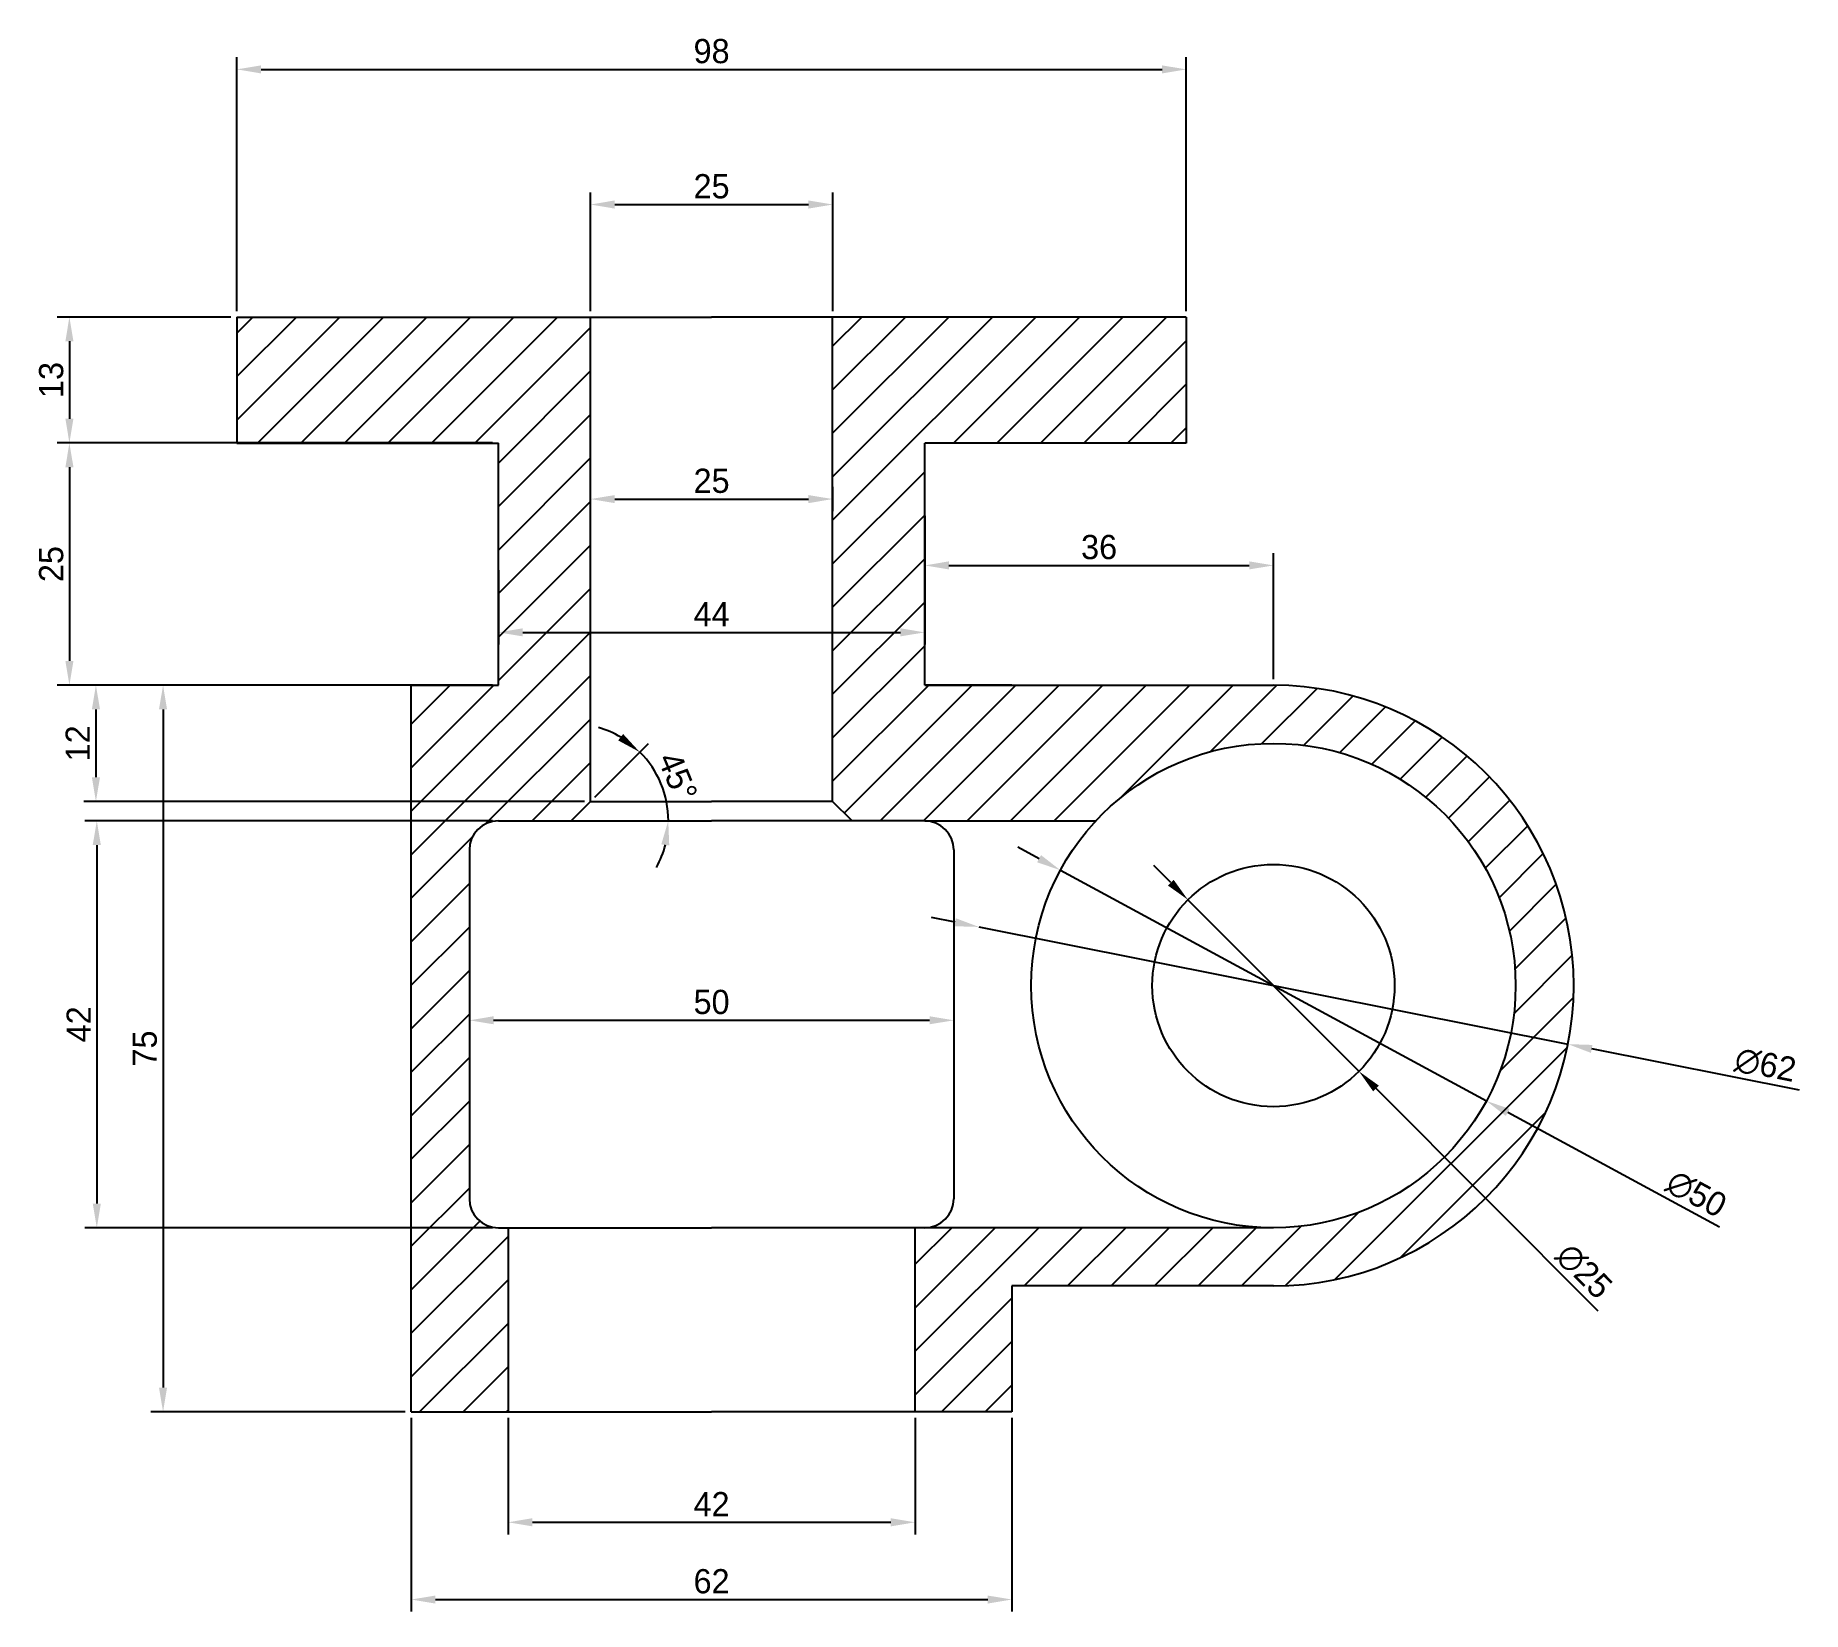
# Model space of a CAD drawing. Header units: millimetres. Extents: x 0 to 182, y 11 to 174.
import ezdxf

# ---------------------------------------------------------------- set-up
doc = ezdxf.new("R2010")
doc.units = ezdxf.units.MM
doc.dimstyles.new('ISO-25', dxfattribs={"dimtxt": 2.5, "dimasz": 2.5, "dimexe": 1.25, "dimexo": 0.625, "dimtad": 1, "dimtxsty": 'Standard', "dimblk2": 'NONE', "dimcen": 2.5, "dimadec": 0, "dimazin": 0, "dimtfac": 1, "dimtmove": 0, "dimatfit": 3, "dimfxl": 1, "dimarcsym": 0})

# ---------------------------------------------------------------- blocks, each defined once
blk = doc.blocks.new('*D2')
at = {"color": 0, "lineweight": -2, "transparency": 16777216}
for p, q in [((20.81, 145.67), (20.81, 171.86)), ((118.81, 145.67), (118.81, 171.86)), ((23.31, 170.61), (116.31, 170.61))]:
    blk.add_line(p, q, dxfattribs=at)
at = {"color": 0, "transparency": 16777216}
for points in [[(23.31, 171.02), (23.31, 170.19), (20.81, 170.61)], [(116.31, 171.02), (116.31, 170.19), (118.81, 170.61)]]:
    blk.add_solid(points, dxfattribs=at)
at = {"layer": 'Defpoints', "color": 0, "transparency": 16777216}
for p in [(118.81, 170.61), (20.81, 145.05), (118.81, 145.05)]:
    blk.add_point(p, dxfattribs=at)
at = {"color": 0, "transparency": 16777216, "insert": (69.81, 172.48), "char_height": 2.5, "attachment_point": 5}
blk.add_mtext('98', dxfattribs=at)
blk = doc.blocks.new('_None')
blk = doc.blocks.new('*D3')
at = {"color": 0, "lineweight": -2, "transparency": 16777216}
for p, q in [((57.31, 145.67), (57.31, 157.91)), ((82.31, 145.67), (82.31, 157.91)), ((59.81, 156.66), (79.81, 156.66))]:
    blk.add_line(p, q, dxfattribs=at)
at = {"color": 0, "transparency": 16777216}
for points in [[(59.81, 157.08), (59.81, 156.24), (57.31, 156.66)], [(79.81, 157.08), (79.81, 156.24), (82.31, 156.66)]]:
    blk.add_solid(points, dxfattribs=at)
at = {"layer": 'Defpoints', "color": 0, "transparency": 16777216}
for p in [(82.31, 156.66), (57.31, 145.05), (82.31, 145.05)]:
    blk.add_point(p, dxfattribs=at)
at = {"color": 0, "transparency": 16777216, "insert": (69.81, 158.53), "char_height": 2.5, "attachment_point": 5}
blk.add_mtext('25', dxfattribs=at)
blk = doc.blocks.new('*D4')
at = {"color": 0, "lineweight": -2, "transparency": 16777216}
for p, q in [((20.18, 145.05), (2.27, 145.05)), ((3.52, 142.55), (3.52, 134.55)), ((20.18, 132.05), (2.27, 132.05))]:
    blk.add_line(p, q, dxfattribs=at)
at = {"color": 0, "transparency": 16777216}
for points in [[(3.11, 142.55), (3.94, 142.55), (3.52, 145.05)], [(3.11, 134.55), (3.94, 134.55), (3.52, 132.05)]]:
    blk.add_solid(points, dxfattribs=at)
at = {"layer": 'Defpoints', "color": 0, "transparency": 16777216}
for p in [(20.81, 145.05), (3.52, 132.05), (20.81, 132.05)]:
    blk.add_point(p, dxfattribs=at)
at = {"color": 0, "transparency": 16777216, "insert": (1.65, 138.55), "char_height": 2.5, "attachment_point": 5, "rotation": 90}
blk.add_mtext('13', dxfattribs=at)
blk = doc.blocks.new('*D5')
at = {"color": 0, "lineweight": -2, "transparency": 16777216}
for p, q in [((47.18, 132.05), (2.27, 132.05)), ((3.52, 129.55), (3.52, 109.55)), ((47.18, 107.05), (2.27, 107.05))]:
    blk.add_line(p, q, dxfattribs=at)
at = {"color": 0, "transparency": 16777216}
for points in [[(3.11, 129.55), (3.94, 129.55), (3.52, 132.05)], [(3.11, 109.55), (3.94, 109.55), (3.52, 107.05)]]:
    blk.add_solid(points, dxfattribs=at)
at = {"layer": 'Defpoints', "color": 0, "transparency": 16777216}
for p in [(47.81, 132.05), (3.52, 107.05), (47.81, 107.05)]:
    blk.add_point(p, dxfattribs=at)
at = {"color": 0, "transparency": 16777216, "insert": (1.65, 119.55), "char_height": 2.5, "attachment_point": 5, "rotation": 90}
blk.add_mtext('25', dxfattribs=at)
blk = doc.blocks.new('*D6')
at = {"color": 0, "lineweight": -2, "transparency": 16777216}
for p, q in [((47.18, 107.05), (5.01, 107.05)), ((6.26, 104.55), (6.26, 97.55)), ((56.68, 95.05), (5.01, 95.05))]:
    blk.add_line(p, q, dxfattribs=at)
at = {"color": 0, "transparency": 16777216}
for points in [[(5.84, 104.55), (6.68, 104.55), (6.26, 107.05)], [(5.84, 97.55), (6.68, 97.55), (6.26, 95.05)]]:
    blk.add_solid(points, dxfattribs=at)
at = {"layer": 'Defpoints', "color": 0, "transparency": 16777216}
for p in [(47.81, 107.05), (6.26, 95.05), (57.31, 95.05)]:
    blk.add_point(p, dxfattribs=at)
at = {"color": 0, "transparency": 16777216, "insert": (4.38, 101.05), "char_height": 2.5, "attachment_point": 5, "rotation": 90}
blk.add_mtext('12', dxfattribs=at)
blk = doc.blocks.new('*D7')
at = {"color": 0, "lineweight": -2, "transparency": 16777216}
for p, q in [((47.18, 93.05), (5.1, 93.05)), ((6.35, 90.55), (6.35, 53.55)), ((47.18, 51.05), (5.1, 51.05))]:
    blk.add_line(p, q, dxfattribs=at)
at = {"color": 0, "transparency": 16777216}
for points in [[(5.93, 90.55), (6.77, 90.55), (6.35, 93.05)], [(5.93, 53.55), (6.77, 53.55), (6.35, 51.05)]]:
    blk.add_solid(points, dxfattribs=at)
at = {"layer": 'Defpoints', "color": 0, "transparency": 16777216}
for p in [(47.81, 93.05), (6.35, 51.05), (47.81, 51.05)]:
    blk.add_point(p, dxfattribs=at)
at = {"color": 0, "transparency": 16777216, "insert": (4.48, 72.05), "char_height": 2.5, "attachment_point": 5, "rotation": 90}
blk.add_mtext('42', dxfattribs=at)
blk = doc.blocks.new('*D8')
at = {"color": 0, "lineweight": -2, "transparency": 16777216}
for p, q in [((38.18, 107.05), (11.94, 107.05)), ((13.19, 104.55), (13.19, 34.55)), ((38.18, 32.05), (11.94, 32.05))]:
    blk.add_line(p, q, dxfattribs=at)
at = {"color": 0, "transparency": 16777216}
for points in [[(12.77, 104.55), (13.6, 104.55), (13.19, 107.05)], [(12.77, 34.55), (13.6, 34.55), (13.19, 32.05)]]:
    blk.add_solid(points, dxfattribs=at)
at = {"layer": 'Defpoints', "color": 0, "transparency": 16777216}
for p in [(38.81, 107.05), (13.19, 32.05), (38.81, 32.05)]:
    blk.add_point(p, dxfattribs=at)
at = {"color": 0, "transparency": 16777216, "insert": (11.31, 69.55), "char_height": 2.5, "attachment_point": 5, "rotation": 90}
blk.add_mtext('75', dxfattribs=at)
blk = doc.blocks.new('*D9')
at = {"color": 0, "lineweight": -2, "transparency": 16777216}
for p, q in [((91.81, 107.67), (91.81, 120.66)), ((127.81, 107.67), (127.81, 120.66)), ((94.31, 119.41), (125.31, 119.41))]:
    blk.add_line(p, q, dxfattribs=at)
at = {"color": 0, "transparency": 16777216}
for points in [[(94.31, 119.83), (94.31, 119), (91.81, 119.41)], [(125.31, 119.83), (125.31, 119), (127.81, 119.41)]]:
    blk.add_solid(points, dxfattribs=at)
at = {"layer": 'Defpoints', "color": 0, "transparency": 16777216}
for p in [(127.81, 119.41), (91.81, 107.05), (127.81, 107.05)]:
    blk.add_point(p, dxfattribs=at)
at = {"color": 0, "transparency": 16777216, "insert": (109.81, 121.29), "char_height": 2.5, "attachment_point": 5}
blk.add_mtext('36', dxfattribs=at)
blk = doc.blocks.new('*D10')
at = {"color": 0, "lineweight": -2, "transparency": 16777216}
for p, q in [((48.81, 31.42), (48.81, 19.4)), ((90.81, 31.42), (90.81, 19.4)), ((51.31, 20.65), (88.31, 20.65))]:
    blk.add_line(p, q, dxfattribs=at)
at = {"color": 0, "transparency": 16777216}
for points in [[(51.31, 21.07), (51.31, 20.23), (48.81, 20.65)], [(88.31, 21.07), (88.31, 20.23), (90.81, 20.65)]]:
    blk.add_solid(points, dxfattribs=at)
at = {"layer": 'Defpoints', "color": 0, "transparency": 16777216}
for p in [(48.81, 32.05), (90.81, 32.05), (90.81, 20.65)]:
    blk.add_point(p, dxfattribs=at)
at = {"color": 0, "transparency": 16777216, "insert": (69.81, 22.52), "char_height": 2.5, "attachment_point": 5}
blk.add_mtext('42', dxfattribs=at)
blk = doc.blocks.new('*D11')
at = {"color": 0, "lineweight": -2, "transparency": 16777216}
for p, q in [((38.81, 31.42), (38.81, 11.43)), ((100.81, 31.42), (100.81, 11.43)), ((41.31, 12.68), (98.31, 12.68))]:
    blk.add_line(p, q, dxfattribs=at)
at = {"color": 0, "transparency": 16777216}
for points in [[(41.31, 13.09), (41.31, 12.26), (38.81, 12.68)], [(98.31, 13.09), (98.31, 12.26), (100.81, 12.68)]]:
    blk.add_solid(points, dxfattribs=at)
at = {"layer": 'Defpoints', "color": 0, "transparency": 16777216}
for p in [(38.81, 32.05), (100.81, 32.05), (100.81, 12.68)]:
    blk.add_point(p, dxfattribs=at)
at = {"color": 0, "transparency": 16777216, "insert": (69.81, 14.55), "char_height": 2.5, "attachment_point": 5}
blk.add_mtext('62', dxfattribs=at)
blk = doc.blocks.new('*D12')
at = {"color": 0, "lineweight": -2, "transparency": 16777216}
for p, q in [((117.21, 86.67), (115.45, 88.44)), ((118.98, 84.9), (136.63, 67.2)), ((161.33, 42.44), (138.4, 65.43))]:
    blk.add_line(p, q, dxfattribs=at)
at = {"color": 0, "transparency": 16777216}
for points in [[(117.51, 86.96), (116.92, 86.37), (118.98, 84.9)], [(138.69, 65.72), (138.1, 65.13), (136.63, 67.2)]]:
    blk.add_solid(points, dxfattribs=at)
at = {"layer": 'Defpoints', "color": 0, "transparency": 16777216}
for p in [(118.98, 84.9), (136.63, 67.2)]:
    blk.add_point(p, dxfattribs=at)
at = {"color": 0, "transparency": 16777216, "insert": (159.86, 46.57), "char_height": 2.5, "attachment_point": 5, "rotation": 314.9267}
blk.add_mtext('∅25', dxfattribs=at)
blk = doc.blocks.new('*D13')
at = {"color": 0, "lineweight": -2, "transparency": 16777216}
for p, q in [((103.62, 89.14), (101.42, 90.33)), ((105.82, 87.95), (149.79, 64.14)), ((173.86, 51.11), (151.99, 62.95))]:
    blk.add_line(p, q, dxfattribs=at)
at = {"color": 0, "transparency": 16777216}
for points in [[(103.82, 89.51), (103.42, 88.77), (105.82, 87.95)], [(152.19, 63.32), (151.79, 62.59), (149.79, 64.14)]]:
    blk.add_solid(points, dxfattribs=at)
at = {"layer": 'Defpoints', "color": 0, "transparency": 16777216}
for p in [(105.82, 87.95), (149.79, 64.14)]:
    blk.add_point(p, dxfattribs=at)
at = {"color": 0, "transparency": 16777216, "insert": (171.46, 54.54), "char_height": 2.5, "attachment_point": 5, "rotation": 331.567}
blk.add_mtext('∅50', dxfattribs=at)
blk = doc.blocks.new('*D17')
at = {"color": 0, "lineweight": -2, "transparency": 16777216}
for p, q in [((94.95, 82.58), (92.5, 83.07)), ((97.4, 82.1), (158.21, 70)), ((182.1, 65.24), (160.66, 69.51))]:
    blk.add_line(p, q, dxfattribs=at)
at = {"color": 0, "transparency": 16777216}
for points in [[(95.03, 82.99), (94.87, 82.17), (97.4, 82.1)], [(160.74, 69.92), (160.58, 69.1), (158.21, 70)]]:
    blk.add_solid(points, dxfattribs=at)
at = {"layer": 'Defpoints', "color": 0, "transparency": 16777216}
for p in [(97.4, 82.1), (158.21, 70)]:
    blk.add_point(p, dxfattribs=at)
at = {"color": 0, "transparency": 16777216, "insert": (178.59, 67.85), "char_height": 2.5, "attachment_point": 5, "rotation": 348.7458}
blk.add_mtext('∅62', dxfattribs=at)
blk = doc.blocks.new('*D19')
at = {"color": 0, "lineweight": -2, "transparency": 16777216}
for p, q in [((44.81, 77.84), (44.81, 71.21)), ((94.81, 77.84), (94.81, 71.21)), ((47.31, 72.46), (92.31, 72.46))]:
    blk.add_line(p, q, dxfattribs=at)
at = {"color": 0, "transparency": 16777216}
for points in [[(47.31, 72.88), (47.31, 72.05), (44.81, 72.46)], [(92.31, 72.88), (92.31, 72.05), (94.81, 72.46)]]:
    blk.add_solid(points, dxfattribs=at)
at = {"layer": 'Defpoints', "color": 0, "transparency": 16777216}
for p in [(44.81, 78.46), (94.81, 78.46), (94.81, 72.46)]:
    blk.add_point(p, dxfattribs=at)
at = {"color": 0, "transparency": 16777216, "insert": (69.81, 74.34), "char_height": 2.5, "attachment_point": 5}
blk.add_mtext('50', dxfattribs=at)
blk = doc.blocks.new('*D20')
at = {"color": 0, "lineweight": -2, "transparency": 16777216}
blk.add_line((57.75, 95.49), (63.29, 101.03), dxfattribs=at)
for start, end in [(59.3094, 73.6188), (0, 45), (331.3812, 345.6906)]:
    blk.add_arc((55.31, 93.05), 10.04, start, end, dxfattribs=at)
at = {"color": 0, "transparency": 16777216}
for points in [[(60.68, 102.01), (60.17, 101.35), (62.4, 100.14)], [(64.62, 90.62), (65.44, 90.51), (65.34, 93.05)]]:
    blk.add_solid(points, dxfattribs=at)
at = {"layer": 'Defpoints', "color": 0, "transparency": 16777216}
for p in [(57.31, 95.05), (65, 95.64), (47.81, 93.05), (55.31, 93.05), (69.81, 93.05)]:
    blk.add_point(p, dxfattribs=at)
at = {"color": 0, "transparency": 16777216, "insert": (66.31, 97.6), "char_height": 2.5, "attachment_point": 5, "rotation": 292.5}
blk.add_mtext('45°', dxfattribs=at)
blk = doc.blocks.new('*D21')
at = {"color": 0, "lineweight": -2, "transparency": 16777216}
for p, q in [((91.81, 124.52), (91.81, 111.25)), ((47.81, 118.92), (47.81, 111.25)), ((50.31, 112.5), (89.31, 112.5))]:
    blk.add_line(p, q, dxfattribs=at)
at = {"color": 0, "transparency": 16777216}
for points in [[(50.31, 112.92), (50.31, 112.09), (47.81, 112.5)], [(89.31, 112.92), (89.31, 112.09), (91.81, 112.5)]]:
    blk.add_solid(points, dxfattribs=at)
at = {"layer": 'Defpoints', "color": 0, "transparency": 16777216}
for p in [(91.81, 125.14), (47.81, 119.55), (91.81, 112.5)]:
    blk.add_point(p, dxfattribs=at)
at = {"color": 0, "transparency": 16777216, "insert": (69.81, 114.38), "char_height": 2.5, "attachment_point": 5}
blk.add_mtext('44', dxfattribs=at)
blk = doc.blocks.new('*D22')
at = {"color": 0, "lineweight": -2, "transparency": 16777216}
for p, q in [((57.31, 120.67), (57.31, 127.51)), ((59.81, 126.26), (79.81, 126.26)), ((82.31, 125.02), (82.31, 127.51))]:
    blk.add_line(p, q, dxfattribs=at)
at = {"color": 0, "transparency": 16777216}
for points in [[(59.81, 126.67), (59.81, 125.84), (57.31, 126.26)], [(79.81, 126.67), (79.81, 125.84), (82.31, 126.26)]]:
    blk.add_solid(points, dxfattribs=at)
at = {"layer": 'Defpoints', "color": 0, "transparency": 16777216}
for p in [(82.31, 126.26), (82.31, 124.4), (57.31, 120.05)]:
    blk.add_point(p, dxfattribs=at)
at = {"color": 0, "transparency": 16777216, "insert": (69.81, 128.13), "char_height": 2.5, "attachment_point": 5}
blk.add_mtext('25', dxfattribs=at)

msp = doc.modelspace()

# ---------------------------------------------------------------- hatches: boundary and pattern name
h = msp.add_hatch()
h.set_pattern_fill('ANSI31', color=256)
h.set_pattern_definition([(45, (-37.9576, 3.8044), (-2.245064, 2.245064), [])])
h.paths.add_polyline_path([(57.306, 145.046), (20.806, 145.046), (20.806, 132.046), (47.806, 132.046), (47.806, 107.046), (38.806, 107.046), (38.806, 32.046), (48.806, 32.046), (48.806, 51.046), (47.806, 51.046, -0.4142136), (44.806, 54.046), (44.806, 90.046, -0.4142136), (47.806, 93.046), (55.306, 93.046), (57.306, 95.046)])
h.paths.add_polyline_path([(118.806, 145.046), (82.306, 145.046), (82.306, 95.046), (84.306, 93.046), (91.806, 93.046), (109.476, 93.046, -0.6818747), (152.806, 76.046, -0.4142136), (127.806, 51.046), (90.806, 51.046), (90.806, 32.046), (100.806, 32.046), (100.806, 45.046), (127.806, 45.046, 1), (127.806, 107.046), (91.806, 107.046), (91.806, 132.046), (118.806, 132.046)])

# ---------------------------------------------------------------- linework, layer by layer
for p, q in [((20.806, 145.046), (69.806, 145.046)), ((20.806, 145.046), (20.806, 132.046)), ((57.306, 95.046), (57.306, 145.046)), ((82.306, 95.046), (82.306, 145.046)), ((118.806, 145.046), (118.806, 132.046)), ((20.806, 132.046), (47.806, 132.046)), ((47.806, 107.046), (47.806, 132.046)), ((118.806, 132.046), (91.806, 132.046)), ((91.806, 107.046), (91.806, 132.046)), ((38.806, 107.046), (47.806, 107.046)), ((38.806, 32.046), (38.806, 107.046)), ((100.806, 107.046), (91.806, 107.046)), ((91.806, 107.046), (127.806, 107.046)), ((55.306, 93.046), (57.306, 95.046)), ((57.306, 95.046), (69.806, 95.046)), ((82.306, 95.046), (69.806, 95.046)), ((84.306, 93.046), (82.306, 95.046)), ((47.806, 93.046), (69.806, 93.046)), ((91.806, 93.046), (69.806, 93.046)), ((91.806, 93.046), (109.476, 93.046)), ((44.806, 90.046), (44.806, 54.046)), ((94.806, 90.046), (94.806, 54.046)), ((47.806, 51.046), (69.806, 51.046)), ((48.806, 51.046), (48.806, 32.046)), ((91.806, 51.046), (69.806, 51.046)), ((90.806, 51.046), (90.806, 32.046)), ((127.806, 51.046), (90.806, 51.046)), ((127.806, 45.046), (100.806, 45.046)), ((100.806, 45.046), (100.806, 32.046)), ((38.806, 32.046), (69.806, 32.046)), ((100.806, 32.046), (69.806, 32.046))]:
    msp.add_line(p, q)
at = {"color": 7, "true_color": 0xffffff}
msp.add_line((118.806, 145.046), (69.806, 145.046), dxfattribs=at)
for radius in [25, 12.5]:
    msp.add_circle((127.806, 76.046), radius)
for centre, radius, start, end in [((127.806, 76.046), 31, 270, 90), ((47.806, 90.046), 3, 90, 180), ((91.806, 90.046), 3, 360, 90), ((47.806, 54.046), 3, 180, 270), ((91.806, 54.046), 3, 270, 360)]:
    msp.add_arc(centre, radius, start, end)

# ---------------------------------------------------------------- dimensions: what is measured, and where the dimension line sits
at = {"color": 3}
for base, p1, p2, picture, middle in [((118.806, 170.606), (20.806, 145.046), (118.806, 145.046), '*D2', (69.806, 172.481)), ((82.306, 156.66), (57.306, 145.046), (82.306, 145.046), '*D3', (69.806, 158.535)), ((82.306, 126.258), (57.306, 120.046), (82.306, 124.399), '*D22', (69.806, 128.133)), ((91.806, 112.503), (47.806, 119.546), (91.806, 125.143), '*D21', (69.806, 114.378)), ((127.806, 119.413), (91.806, 107.046), (127.806, 107.046), '*D9', (109.806, 121.288)), ((94.806, 72.462), (44.806, 78.463), (94.806, 78.463), '*D19', (69.806, 74.337)), ((100.806, 12.677), (38.806, 32.046), (100.806, 32.046), '*D11', (69.806, 14.552)), ((90.806, 20.649), (48.806, 32.046), (90.806, 32.046), '*D10', (69.806, 22.524))]:
    dim = msp.add_linear_dim(base=base, p1=p1, p2=p2, dimstyle='ISO-25', dxfattribs=at)
    dim.commit()
    dim.dimension.update_dxf_attribs({"geometry": picture, "text_midpoint": middle})
for base, p1, p2, picture, middle in [((3.522, 132.046), (20.806, 145.046), (20.806, 132.046), '*D4', (1.647, 138.546)), ((3.522, 107.046), (47.806, 132.046), (47.806, 107.046), '*D5', (1.647, 119.546)), ((6.259, 95.046), (47.806, 107.046), (57.306, 95.046), '*D6', (4.384, 101.046)), ((13.187, 32.046), (38.806, 107.046), (38.806, 32.046), '*D8', (11.312, 69.546)), ((6.351, 51.046), (47.806, 93.046), (47.806, 51.046), '*D7', (4.476, 72.046))]:
    dim = msp.add_linear_dim(base=base, p1=p1, p2=p2, angle=90, dimstyle='ISO-25', dxfattribs=at)
    dim.commit()
    dim.dimension.update_dxf_attribs({"geometry": picture, "text_midpoint": middle})
dim = msp.add_angular_dim_2l(base=(65, 95.643), line1=((47.806, 93.046), (69.806, 93.046)), line2=((55.306, 93.046), (57.306, 95.046)), dimstyle='ISO-25', dxfattribs=at)
dim.commit()
dim.dimension.update_dxf_attribs({"geometry": '*D20', "text_midpoint": (66.311, 97.604)})
for p1, p2, picture, middle in [((105.822, 87.949), (149.79, 64.142), '*D13', (170.563, 52.895)), ((118.978, 84.896), (136.634, 67.195), '*D12', (158.53, 45.242)), ((97.402, 82.096), (158.21, 69.996), '*D17', (178.22, 66.014))]:
    dim = msp.add_diameter_dim_2p(p1=p1, p2=p2, dimstyle='ISO-25', dxfattribs=at)
    dim.commit()
    dim.dimension.update_dxf_attribs({"geometry": picture, "text_midpoint": middle, "dimtype": 163})

doc.saveas('drawing.dxf')
